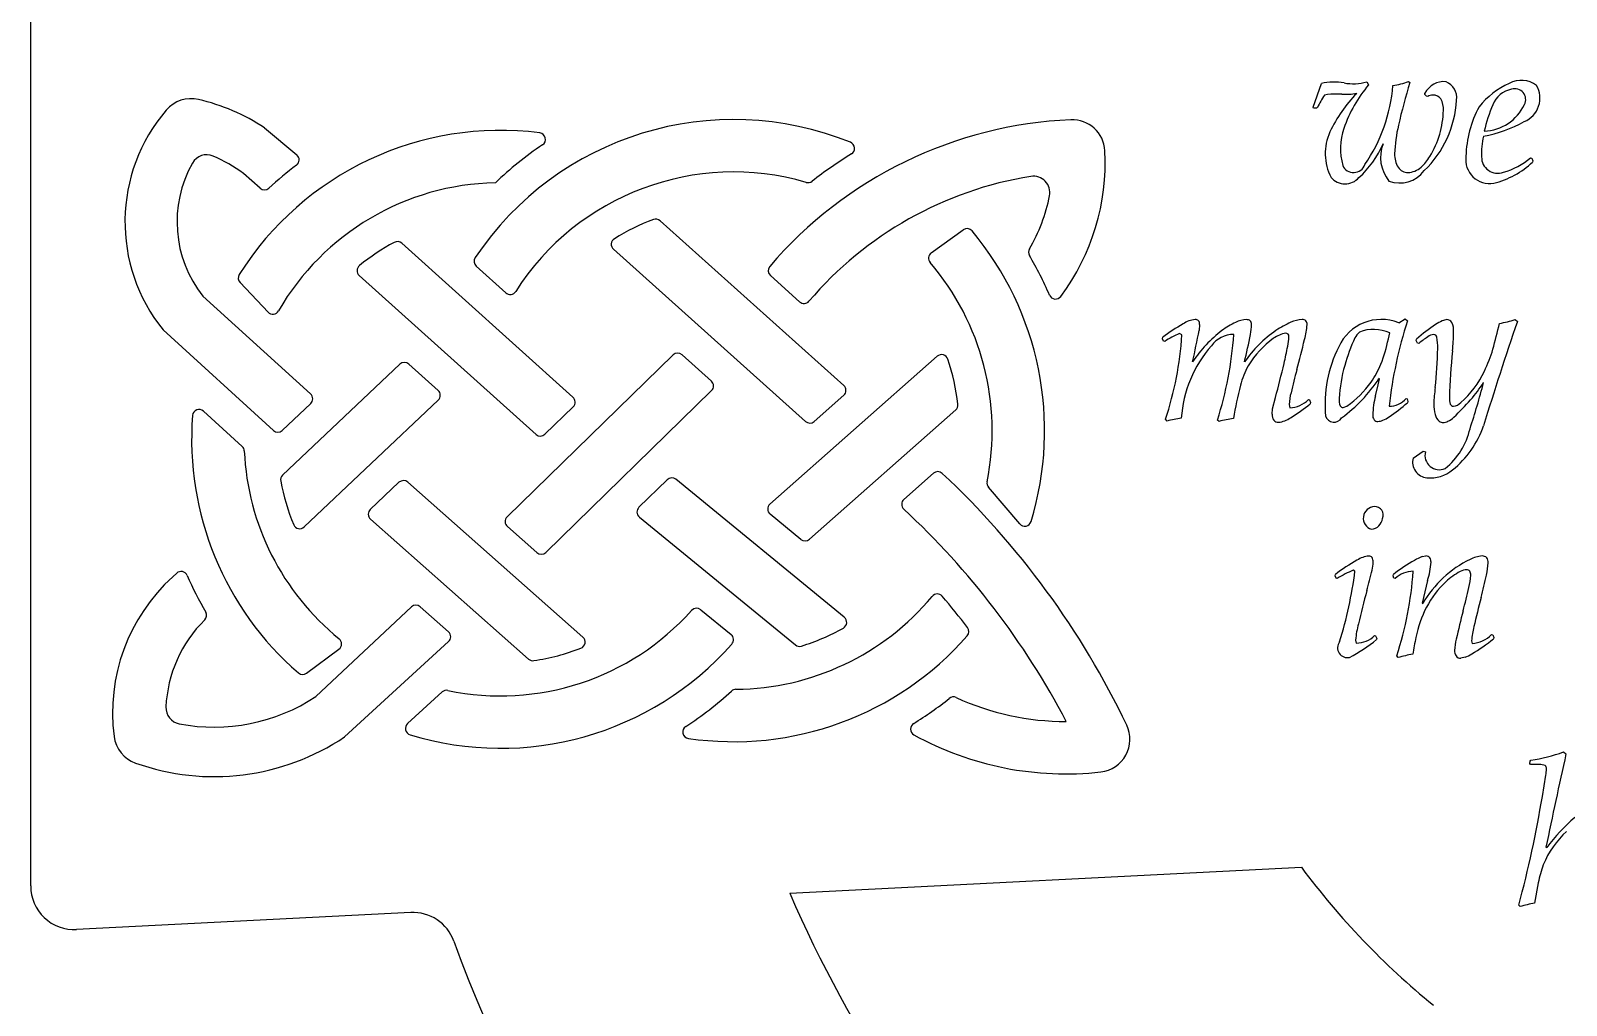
# Model space of a CAD drawing. Extents: x 0 to 17.1, y 0 to 31.1.
# Drawn here: x 0 to 7.04, y 19.51 to 23.98 of the extents above; entities that cross this region are included whole.
import ezdxf

# ---------------------------------------------------------------- set-up
doc = ezdxf.new("R2010")
doc.units = 0
doc.layers.add('WHITE', color=7, linetype='CONTINUOUS')
doc.layers.add('YELLOW', color=2, linetype='CONTINUOUS')

msp = doc.modelspace()

# ---------------------------------------------------------------- linework, layer by layer
at = {"layer": 'WHITE', "linetype": 'CONTINUOUS'}
for p, q in [((0, 20.060319), (0, 24.131958)), ((1.071484, 23.532279), (1.219258, 23.408465)), ((1.051232, 23.25605), (0.974634, 23.323571)), ((3.724961, 22.352557), (2.883408, 23.107238)), ((4.12581, 22.959657), (4.27222, 23.065287)), ((2.484369, 22.298862), (1.699761, 23.003884)), ((2.669648, 22.976562), (3.549036, 22.187952)), ((2.176458, 22.777201), (2.040994, 22.898925)), ((1.087372, 22.688503), (0.958888, 22.823871)), ((1.505114, 22.856131), (2.315128, 22.12828)), ((3.388628, 22.855652), (3.522678, 22.735439)), ((0.788067, 22.762264), (1.282214, 22.31359)), ((1.111658, 22.146044), (0.606334, 22.607401)), ((1.154225, 21.941515), (1.691472, 22.449944)), ((1.732144, 22.450469), (1.866472, 22.329766)), ((2.18261, 21.75035), (2.943192, 22.492171)), ((2.984168, 22.49303), (3.118476, 22.372586)), ((3.386464, 21.808997), (4.153543, 22.486134)), ((3.119393, 22.328775), (2.359675, 21.587795)), ((3.588919, 22.187796), (3.724785, 22.307732)), ((0.968739, 22.073415), (0.791641, 22.235104)), ((1.282668, 22.26959), (1.152506, 22.14641)), ((1.867042, 22.285662), (1.253092, 21.704646)), ((2.356126, 22.129118), (2.485265, 22.255071)), ((4.238009, 22.240564), (3.567245, 21.648449)), ((4.136005, 21.950438), (4.000415, 21.830747)), ((1.687173, 21.908921), (1.555921, 21.784709)), ((2.529861, 21.199807), (1.727673, 21.909599)), ((2.916084, 21.920948), (2.786419, 21.794482)), ((3.727495, 21.290717), (2.956042, 21.922679)), ((4.531299, 21.71852), (4.388258, 21.886153)), ((1.556662, 21.740452), (2.281015, 21.09953)), ((2.788355, 21.749798), (3.503243, 21.164174)), ((3.528381, 21.647733), (3.387306, 21.763299)), ((2.318848, 21.586804), (2.183677, 21.706406)), ((0.668929, 21.492774), (0.650606, 21.475949)), ((1.74396, 21.338105), (1.306701, 20.928031)), ((1.914157, 21.223845), (1.784362, 21.33869)), ((3.069448, 21.325627), (3.208807, 21.211467)), ((1.437593, 20.742803), (1.91453, 21.179245)), ((1.26421, 21.034371), (1.412101, 21.145289)), ((1.726367, 20.803732), (1.884719, 20.948639)), ((3.47774, 20.026665), (5.821383, 20.14579)), ((1.740858, 19.938381), (0.210153, 19.860577))]:
    msp.add_line(p, q, dxfattribs=at)
for centre, radius, start, end in [((0.735115, 23.516225), 0.15, 77.024068, 139.391639), ((0.561627, 22.763325), 0.922629, 56.453567, 77.024068), ((1.218639, 23.101672), 0.786906, 139.391639, 218.911508), ((3.220284, 22.14568), 1.42475, 67.941247, 146.216526), ((4.847633, 21.648482), 1.922705, 92.459672, 139.488418), ((4.771555, 23.419554), 0.15, 2.953577, 92.459673), ((2.152337, 22.105911), 1.415065, 82.698027, 147.773383), ((2.328377, 23.479743), 0.03, -56.234689, 82.698025), ((3.220284, 22.14568), 1.57475, 123.76531, 133.880559), ((3.744093, 23.438334), 0.03, -58.343934, 67.941247), ((3.895335, 23.374345), 1.027385, -36.695676, 2.953577), ((1.218639, 23.101672), 0.548261, 150.587649, 218.247698), ((0.806378, 23.334086), 0.075, 66.789633, 150.587648), ((0.561627, 22.763325), 0.696024, 53.602839, 66.789634), ((2.152337, 22.105911), 1.565065, 126.659448, 132.678405), ((1.199991, 23.385469), 0.03, -53.340552, 50.041492), ((4.847633, 21.648482), 2.072705, 121.656066, 127.724176), ((3.220284, 22.14568), 1.18475, 73.707601, 147.435598), ((3.56107, 23.311649), 0.03, -106.2924, -52.275825), ((4.847633, 21.648482), 1.682705, 99.070652, 139.632778), ((4.594174, 23.236082), 0.075, -11.191235, 99.070652), ((1.07107, 23.278555), 0.03, -131.395999, -47.321594), ((2.152337, 22.105911), 1.175065, 91.150881, 149.960867), ((3.895335, 23.374345), 0.787385, -30.240538, -11.191234), ((3.220284, 22.14568), 1.03475, 110.806843, 121.877065), ((2.863379, 23.084904), 0.03, 48.115133, 110.806845), ((2.152337, 22.105911), 1.025065, 118.357453, 129.070943), ((1.67971, 22.981569), 0.03, 48.058237, 118.357453), ((2.689678, 22.998897), 0.03, 121.877065, 228.11513), ((4.289773, 23.040958), 0.03, 39.932977, 125.809057), ((3.220284, 22.14568), 1.42475, -16.995793, 39.932978), ((2.061045, 22.921239), 0.03, 146.216527, 228.058239), ((4.143363, 22.935328), 0.03, 125.809057, 220.54536), ((4.601489, 22.962684), 0.03, 149.759462, 210.604963), ((3.220284, 22.14568), 1.57475, 23.218811, 30.604963), ((1.525165, 22.878445), 0.03, 129.070944, 228.058239), ((3.408657, 22.877987), 0.03, 139.488417, 228.115132), ((3.220284, 22.14568), 1.18475, -11.39757, 40.54536), ((0.980647, 22.844523), 0.03, 147.773383, 223.505667), ((2.196509, 22.799516), 0.03, -131.941763, -32.564401), ((3.542707, 22.757774), 0.03, -131.88487, -40.36722), ((4.695059, 22.778343), 0.03, -156.78119, -36.695676), ((1.109132, 22.709156), 0.03, -136.494333, -30.039134), ((1.712093, 22.428154), 0.03, 48.058237, 133.421313), ((2.964139, 22.470695), 0.03, 48.115133, 134.2846), ((4.173396, 22.463643), 0.03, 18.448955, 131.436383), ((3.220284, 22.14568), 1.03475, 6.708595, 18.448955), ((3.098447, 22.350251), 0.03, -45.7154, 48.115133), ((1.262048, 22.291379), 0.03, -46.578684, 47.761237), ((1.846421, 22.307451), 0.03, -46.578687, 48.058239), ((3.704932, 22.330222), 0.03, -48.563617, 48.11513), ((0.771414, 22.212949), 0.03, 47.604214, 175.567757), ((2.464318, 22.276548), 0.03, -45.7154, 48.05824), ((4.218155, 22.263055), 0.03, -48.563617, 6.708594), ((2.152337, 22.105911), 1.415065, 175.567756, 229.140034), ((3.569065, 22.210287), 0.03, -131.884868, -48.563617), ((1.131886, 22.1682), 0.03, -132.395784, -46.578686), ((2.33518, 22.150594), 0.03, -131.941763, -45.7154), ((0.948512, 22.05126), 0.03, 2.599295, 47.604214), ((2.152337, 22.105911), 1.175065, -177.400704, -128.991684), ((4.155859, 21.927948), 0.03, 46.896333, 131.436383), ((1.537011, 19.129745), 3.862532, 25.564434, 46.896334), ((1.174845, 21.919726), 0.03, 133.421314, 190.784087), ((2.152337, 22.105911), 1.025065, -169.215913, -157.582207), ((1.707793, 21.887131), 0.03, 48.496964, 133.421314), ((2.937031, 21.899472), 0.03, 50.676232, 134.2846), ((4.411079, 21.905627), 0.03, 168.60243, 220.474032), ((3.406317, 21.786506), 0.03, 131.436383, 230.676229), ((4.020269, 21.808256), 0.03, 131.436383, 227.166283), ((1.576541, 21.76292), 0.03, 133.421314, 228.496962), ((2.203557, 21.728873), 0.03, 134.284601, 228.496962), ((2.807366, 21.773006), 0.03, 134.2846, 230.676229), ((1.537011, 19.129745), 3.622532, 27.699168, 47.166284), ((1.232471, 21.726435), 0.03, -157.582208, -46.578687), ((4.55412, 21.737993), 0.03, -139.525967, -16.995794), ((3.547392, 21.67094), 0.03, -129.323771, -48.563616), ((2.338728, 21.609272), 0.03, -131.503036, -45.715399), ((1.214835, 20.853445), 0.840158, 132.188735, 187.406932), ((0.68922, 21.470677), 0.03, 23.468794, 132.560092), ((2.152337, 22.105911), 1.565065, -156.531207, -149.644919), ((3.220284, 22.14568), 1.18475, -89.489067, -39.838562), ((4.153033, 21.367479), 0.03, 40.543539, 140.161438), ((1.537011, 19.129745), 3.472532, 37.497415, 40.54354), ((1.764482, 21.316222), 0.03, 48.496964, 133.162381), ((2.152337, 22.105911), 1.175065, -101.845348, -41.817596), ((3.050437, 21.30242), 0.03, 50.676229, 138.182405), ((1.214835, 20.853445), 0.596013, 134.515141, 177.453991), ((0.775939, 21.299833), 0.03, -45.48486, 30.355081), ((3.708484, 21.26751), 0.03, -60.929091, 50.676232), ((1.394101, 21.169289), 0.03, -53.130102, 51.008316), ((1.894278, 21.201377), 0.03, -47.538604, 48.496962), ((2.509981, 21.17734), 0.03, -68.935508, 48.496962), ((3.220284, 22.14568), 1.42475, -98.365892, -41.291292), ((3.189796, 21.18826), 0.03, -41.493338, 50.676229), ((3.220284, 22.14568), 1.03475, -72.509852, -60.929091), ((4.26825, 21.225302), 0.03, -41.291291, 37.497415), ((2.152337, 22.105911), 1.415065, -107.033022, -41.493338), ((2.152337, 22.105911), 1.025065, -81.413939, -68.935509), ((3.522254, 21.187381), 0.03, -129.323771, -72.509852), ((1.24621, 21.058371), 0.03, -130.859967, -53.130102), ((2.300895, 21.121998), 0.03, -131.503036, -81.413939), ((0.840071, 21.633624), 0.845935, -100.896512, -56.522106), ((1.904972, 20.926507), 0.03, 78.15465, 132.461396), ((2.152337, 22.105911), 1.565065, -57.158956, -47.442972), ((3.231117, 20.930979), 0.03, 90.510932, 132.557028), ((3.220284, 22.14568), 1.57475, -58.41057, -51.13386), ((4.22727, 20.896199), 0.03, 65.273402, 128.866141), ((4.740977, 22.011714), 1.198115, -114.726598, -89.836177), ((0.694337, 20.876589), 0.075, 177.45399, 259.103487), ((1.746619, 20.7816), 0.03, 132.461396, 252.966977), ((3.017357, 20.765772), 0.03, 122.841043, 261.634108), ((4.060899, 20.778716), 0.03, 121.589429, 241.120409), ((4.886088, 20.731798), 0.15, -83.531651, 25.564434), ((0.530436, 20.764473), 0.15, -172.593068, -109.608403), ((0.840071, 21.633624), 1.072658, -109.608403, -56.148124), ((4.740977, 22.011714), 1.438115, -118.87959, -83.531651), ((8.676248, 22.272443), 3.559902, -143.31674, -129.200777), ((0.2, 20.060319), 0.2, 180, 272.909777), ((8.676248, 22.272443), 5.662862, -156.635446, -114.685222), ((1.75101, 19.738639), 0.2, 20.096549, 92.909777), ((8.676248, 22.272443), 7.174217, -159.903452, -111.051799)]:
    msp.add_arc(centre, radius, start, end, dxfattribs=at)
at = {"layer": 'YELLOW', "linetype": 'CONTINUOUS'}
for p, q in [((5.874706, 23.626935), (5.91301, 23.735699)), ((6.121081, 23.742793), (6.129593, 23.729552)), ((6.312128, 23.745157), (6.318748, 23.739482)), ((6.006169, 23.686519), (5.985835, 23.687465)), ((6.387317, 23.685573), (6.387317, 23.690775)), ((6.394883, 23.677061), (6.387317, 23.685573)), ((6.400085, 23.676115), (6.394883, 23.677061)), ((5.877544, 23.623152), (5.874706, 23.626935)), ((5.890312, 23.623152), (5.877544, 23.623152)), ((5.895041, 23.625989), (5.890312, 23.623152)), ((6.871554, 23.395693), (6.876756, 23.393801)), ((6.876756, 23.393801), (6.881957, 23.381979)), ((6.881957, 23.381979), (6.881012, 23.375832)), ((6.267165, 22.63935), (6.29743, 22.657319)), ((6.29743, 22.657319), (6.307833, 22.648807)), ((6.800582, 22.654955), (6.810986, 22.645497)), ((5.273983, 22.584022), (5.263697, 22.590169)), ((5.355437, 22.63131), (5.352837, 22.605065)), ((6.219876, 22.565579), (6.226024, 22.593007)), ((5.184725, 22.566052), (5.186144, 22.573145)), ((5.189454, 22.555648), (5.184725, 22.566052)), ((5.195129, 22.553757), (5.189454, 22.555648)), ((6.347556, 22.558013), (6.348975, 22.565106)), ((6.352758, 22.546664), (6.347556, 22.558013)), ((6.358905, 22.544772), (6.352758, 22.546664)), ((6.172588, 22.355144), (6.179681, 22.383044)), ((6.179681, 22.383044), (6.176844, 22.384463)), ((6.160765, 22.304545), (6.172588, 22.355144)), ((5.686932, 22.220371), (5.68906, 22.245198)), ((5.68906, 22.245198), (5.702537, 22.297452)), ((5.764958, 22.265295), (5.768387, 22.250754)), ((5.853861, 22.287994), (5.85859, 22.286102)), ((5.85859, 22.286102), (5.863792, 22.27428)), ((5.863792, 22.27428), (5.862373, 22.268133)), ((6.012751, 22.251582), (6.030108, 22.258032)), ((6.301686, 22.293196), (6.305942, 22.291777)), ((6.305942, 22.291777), (6.309252, 22.279009)), ((6.309252, 22.279009), (6.307361, 22.273334)), ((5.206005, 22.189633), (5.198912, 22.197672)), ((5.44434, 22.188215), (5.437247, 22.193889)), ((6.332896, 22.020339), (6.379712, 22.052023)), ((6.379712, 22.052023), (6.389643, 22.048713)), ((6.375062, 21.568582), (6.392323, 21.571656)), ((5.975709, 21.481334), (5.977127, 21.487482)), ((5.980438, 21.470458), (5.975709, 21.481334)), ((5.985639, 21.468566), (5.980438, 21.470458)), ((6.067094, 21.502378), (6.058937, 21.506397)), ((6.241472, 21.480388), (6.24289, 21.487482)), ((6.245728, 21.469985), (6.241472, 21.480388)), ((6.251402, 21.468566), (6.245728, 21.469985)), ((6.399889, 21.459108), (6.374353, 21.355546)), ((6.374353, 21.355546), (6.377663, 21.3546)), ((6.069813, 21.186725), (6.073124, 21.172538)), ((6.156825, 21.208005), (6.161554, 21.206586)), ((6.161554, 21.206586), (6.166755, 21.194291)), ((6.166755, 21.194291), (6.16581, 21.188617)), ((6.600866, 21.183415), (6.604058, 21.170292)), ((6.693079, 21.211315), (6.698281, 21.209897)), ((6.698281, 21.209897), (6.703483, 21.197601)), ((6.703483, 21.197601), (6.702064, 21.191927)), ((6.264643, 21.106334), (6.258496, 21.114373)), ((6.571902, 21.107753), (6.551686, 21.103497)), ((6.867695, 20.620374), (6.869586, 20.632196)), ((6.871478, 20.616591), (6.867695, 20.620374)), ((6.869586, 20.632196), (6.872897, 20.636452)), ((6.911201, 20.616118), (6.871478, 20.616591)), ((7.021856, 20.67381), (7.033678, 20.664825)), ((6.925387, 20.470468), (6.940992, 20.566937)), ((6.941938, 20.237808), (6.945248, 20.235916)), ((6.906945, 20.074661), (6.889448, 19.98103)), ((6.823716, 19.965424), (6.817569, 19.972045))]:
    msp.add_line(p, q, dxfattribs=at)
for centre, radius, start, end in [((5.970749, 23.491514), 0.250918, 79.369095, 103.303426), ((6.598115, 23.331576), 0.614734, 139.654483, 161.146981), ((6.058556, 23.974635), 0.240126, -99.956434, -74.907125), ((5.486984, 23.789289), 0.75637, -34.210226, -4.781467), ((6.190536, 24.05993), 0.337441, -81.446971, -68.879211), ((8.527764, 23.039236), 2.317347, 162.411649, 167.396455), ((6.475439, 23.644956), 0.099322, 84.866091, 152.52757), ((6.452872, 23.670108), 0.080197, -7.383583, 66.907595), ((6.916941, 23.408498), 0.357111, 113.583422, 141.976666), ((6.804969, 23.595968), 0.115237, 100.39657, 158.376982), ((6.829803, 23.635979), 0.114312, 52.6851, 119.181577), ((6.799554, 23.66227), 0.049493, -28.275881, 108.105306), ((6.798138, 23.668864), 0.116449, -67.508705, 29.88902), ((6.605712, 23.262919), 0.798044, 148.300492, 152.938292), ((5.984408, 23.365219), 0.322249, 89.746327, 100.311818), ((6.526494, 23.247116), 0.632848, 135.548674, 155.104398), ((6.02265, 24.011094), 0.324993, -92.906849, -80.777262), ((6.047654, 23.686249), 0.485471, -46.09155, -3.122967), ((6.425761, 23.625663), 0.05661, 91.099681, 116.972807), ((6.427083, 23.642297), 0.040038, 34.342631, 93.447658), ((6.378903, 23.619055), 0.093274, -3.87662, 29.428991), ((6.651405, 23.728937), 0.211856, -87.884046, -25.172671), ((7.474571, 23.324227), 0.837875, 157.9755, 166.682736), ((6.052394, 23.621218), 0.419656, -31.561102, -1.15643), ((7.07352, 23.391044), 0.498122, 151.533432, 178.703676), ((6.164215, 23.414776), 0.233655, 154.999741, 207.82718), ((6.300462, 23.43565), 0.299428, 161.588419, 194.620753), ((6.907975, 23.392622), 0.659535, 166.651692, 178.212928), ((6.543739, 24.098817), 0.61508, -79.491633, -60.920216), ((5.780262, 23.638871), 0.452583, -47.658414, -23.344239), ((6.355161, 23.39705), 0.171175, 158.591156, 219.141956), ((6.994588, 23.414662), 0.347852, 166.806926, 182.456065), ((6.060795, 23.382918), 0.055033, -155.468015, -20.068076), ((6.356172, 23.40866), 0.107506, 177.585244, 211.836537), ((6.234339, 23.503498), 0.203071, -48.21889, -30.128997), ((6.683354, 23.386328), 0.109006, 171.567425, 280.272249), ((6.721004, 23.398286), 0.073963, 178.861524, 290.487316), ((6.609654, 23.663116), 0.39518, -76.36794, -46.633117), ((6.652738, 23.654851), 0.33918, -73.883589, -49.824575), ((6.021935, 23.360944), 0.084811, -139.358996, -41.860631), ((6.272151, 23.419172), 0.139357, -110.916058, -36.390726), ((6.308146, 23.379223), 0.051179, -147.799398, -88.188946), ((6.308027, 23.419104), 0.091051, -88.907108, -47.412081), ((5.352081, 22.522685), 0.133416, 97.515699, 123.058784), ((5.336114, 22.635317), 0.019694, 44.187861, 94.319976), ((5.575013, 22.528457), 0.125647, 92.227764, 115.844724), ((5.572024, 22.629155), 0.024926, 51.598069, 94.360894), ((5.830859, 22.518131), 0.136497, 92.65237, 114.889603), ((5.827259, 22.633969), 0.020692, -8.703219, 97.545764), ((6.187101, 22.441), 0.213899, 68.01843, 155.615504), ((6.49139, 22.597512), 0.056599, 93.430459, 115.837205), ((6.488499, 22.628249), 0.025765, 31.507583, 91.102615), ((6.664039, 23.046677), 0.414838, -80.966118, -70.782903), ((5.737329, 21.837679), 0.919085, 119.890939, 126.849214), ((5.355126, 22.335231), 0.270837, 109.729373, 126.210312), ((3.751663, 22.679353), 1.525302, -18.408738, -3.583327), ((0.526287, 23.524196), 4.913286, -12.490719, -10.781876), ((5.820214, 22.127995), 0.598496, 127.294126, 146.12988), ((5.329333, 22.633283), 0.026179, -4.32057, 37.016913), ((5.510093, 22.461585), 0.124459, 89.193275, 144.277164), ((3.77761, 22.712772), 1.73886, -17.361772, -4.179835), ((5.67085, 22.318157), 0.356732, 114.97337, 126.715378), ((6.019304, 22.145208), 0.556343, 124.38134, 145.524809), ((2.52919, 23.198509), 3.12011, -13.6891, -11.322898), ((5.572743, 22.634299), 0.020617, -4.367093, 44.265132), ((5.317293, 22.636962), 0.27604, -10.657176, -0.878602), ((5.773545, 22.462043), 0.132714, 100.503194, 126.660314), ((5.951339, 22.238037), 0.441367, 113.773912, 123.904788), ((5.74952, 22.577493), 0.015041, -5.764619, 90.637087), ((5.451993, 22.664681), 0.397165, -14.78413, -4.888194), ((6.142363, 22.533554), 0.084049, 131.204937, 154.248298), ((6.152183, 22.435922), 0.173574, 64.823267, 112.059362), ((8.188938, 22.036625), 1.978212, 161.973152, 173.596432), ((6.924144, 21.901183), 0.878415, 123.723583, 130.902974), ((6.433379, 22.532195), 0.053992, 95.773907, 127.487869), ((6.427497, 22.571294), 0.014626, 10.081123, 88.238171), ((6.557122, 22.448517), 0.219422, 114.329374, 123.360924), ((6.429047, 22.603264), 0.090041, -5.029285, 25.278627), ((5.5472, 22.607732), 0.97162, -5.70202, -0.728948), ((19.711341, 18.198972), 13.645173, 160.981831, 163.088804), ((3.530195, 23.392615), 3.287014, -15.427207, -13.290208), ((5.828327, 22.165634), 0.558275, 138.678811, 176.223896), ((5.951582, 22.212961), 0.438866, 125.889985, 148.380172), ((4.107356, 22.845848), 1.681092, -13.496508, -10.763818), ((5.485686, 22.589081), 0.279107, -11.824857, -2.689777), ((2.148967, 23.426514), 3.786735, -15.333968, -13.176329), ((6.51819, 22.265277), 0.588465, 153.34098, 185.205064), ((6.783927, 22.233071), 0.79249, 154.833967, 164.516242), ((5.511562, 22.713899), 0.723677, -21.363847, -11.826744), ((6.788778, 21.997439), 0.695962, 123.908818, 128.145929), ((4.766148, 22.53843), 1.679844, -6.685999, -0.541763), ((6.243912, 22.532533), 0.202251, -2.830192, 11.789113), ((6.057504, 22.711459), 0.669752, -25.91407, -16.769226), ((5.918665, 22.255302), 0.38909, 151.149316, 165.421085), ((1.975759, 23.323461), 3.865433, -15.392628, -13.006446), ((6.662809, 22.259036), 0.668876, 163.889911, 177.113147), ((5.812243, 22.599747), 0.402085, -35.29072, -21.823663), ((9.454094, 22.202596), 2.956233, 174.00799, 178.179602), ((8.271575, 21.740039), 2.563903, 164.501882, 166.944662), ((5.601903, 22.759988), 0.686714, -53.985094, -33.150741), ((6.263962, 22.602051), 0.436317, -48.767034, -24.839827), ((7.147176, 21.935257), 1.658605, 165.40353, 170.764338), ((6.070267, 22.242114), 0.306188, 165.417379, 175.657976), ((5.784204, 22.616314), 0.434551, -55.536551, -34.937851), ((6.577909, 22.201136), 0.42977, 166.077183, 177.750289), ((7.264995, 22.232066), 0.837784, 172.401329, 177.597382), ((3.608471, 23.143438), 3.145007, -18.326396, -14.31136), ((6.109167, 22.713628), 0.647862, -41.181161, -32.448767), ((5.765732, 22.37356), 0.122834, -88.761535, -44.154431), ((5.210073, 23.107612), 1.063119, -58.129481, -52.151759), ((6.072988, 22.286099), 0.078487, 175.158837, 200.083306), ((6.012121, 22.266245), 0.014677, -151.081666, -87.538349), ((6.221288, 22.365108), 0.107866, -89.054481, -41.811177), ((5.810276, 22.833279), 0.748753, -56.467375, -48.403286), ((6.587158, 22.264507), 0.159233, 179.035789, 196.307945), ((6.579522, 22.292974), 0.080247, 177.477303, 198.388213), ((6.517115, 22.272181), 0.014467, -161.791195, -87.305529), ((6.510684, 22.315816), 0.05852, -83.020357, -45.71068), ((5.639836, 23.133078), 1.277297, -46.439782, -41.480115), ((5.3783, 21.482171), 0.728141, 98.453088, 103.687317), ((5.682164, 21.177368), 1.038447, 99.539085, 103.239275), ((5.727935, 22.218577), 0.041042, 177.494161, 216.56615), ((5.71574, 22.210208), 0.026268, -142.24821, -87.853742), ((5.704006, 22.299624), 0.116363, -83.725393, -54.606908), ((5.970539, 22.224389), 0.040371, -161.966601, -29.466526), ((6.184866, 22.215366), 0.036492, 175.850006, 213.343144), ((6.170621, 22.208806), 0.021117, -140.26813, -85.944522), ((6.16921, 22.247275), 0.059604, -87.206649, -65.375871), ((6.114013, 22.377739), 0.201246, -66.566759, -56.906179), ((6.495087, 22.234707), 0.06256, -166.209326, -132.560853), ((6.470228, 22.210598), 0.028059, -128.467009, -89.431107), ((6.468711, 22.233528), 0.05102, -87.982555, -62.212138), ((6.436805, 22.298156), 0.123084, -63.098014, -47.447768), ((6.233807, 22.314115), 0.446912, -51.23981, -19.05553), ((6.279531, 22.224745), 0.322174, -51.481517, -12.583809), ((6.405001, 22.003022), 0.074155, 166.495159, 263.631698), ((6.45297, 22.032199), 0.065445, 165.384604, 294.558236), ((6.410289, 22.091979), 0.163215, -94.748963, -50.728836), ((6.158186, 21.744515), 0.053177, 91.6898, 253.000138), ((6.137104, 21.749315), 0.055929, -84.321111, -5.549655), ((6.158056, 21.759599), 0.038097, -24.325707, 92.164406), ((6.567901, 20.695342), 0.988179, 119.84037, 126.71538), ((6.143653, 21.444455), 0.127376, 95.783897, 121.97659), ((6.131844, 21.554681), 0.016534, 35.183061, 93.565207), ((5.962428, 21.550627), 0.18792, -13.390708, -2.239878), ((6.113483, 21.5458), 0.036808, -3.922381, 30.006159), ((6.773568, 20.789982), 0.876427, 119.662545, 127.264917), ((6.465351, 21.336769), 0.248776, 111.280409, 120.301253), ((6.820221, 21.09599), 0.512579, 116.118282, 149.699985), ((6.394287, 21.55295), 0.018809, 30.282915, 95.993245), ((5.974567, 21.581494), 0.44258, -16.053053, -4.952953), ((6.375612, 21.543162), 0.039883, 0.172875, 28.89604), ((6.662122, 21.421552), 0.150667, 94.957752, 116.637513), ((6.650971, 21.545949), 0.025774, 41.142862, 94.160915), ((6.352006, 21.559211), 0.326009, -13.264772, -3.299927), ((6.642978, 21.541903), 0.034527, -2.419631, 37.470769), ((6.227976, 21.088962), 0.450362, 112.045291, 122.553851), ((4.178917, 21.746064), 1.903838, -17.355679, -7.353899), ((3.826724, 22.043806), 2.379823, -15.376621, -13.033495), ((6.335128, 21.377935), 0.123385, 90.615345, 132.732131), ((4.73232, 21.6122), 1.605317, -18.065932, -3.960828), ((6.671334, 21.258319), 0.270957, 116.763096, 133.720978), ((6.582457, 21.436678), 0.071689, 92.672823, 117.529377), ((6.580119, 21.492825), 0.015497, 36.410192, 93.721215), ((6.269676, 21.50513), 0.328139, -13.719359, -3.827576), ((6.564898, 21.485469), 0.032263, -3.987448, 30.869858), ((4.527114, 21.939767), 2.190065, -14.766691, -12.000496), ((10.179303, 20.299992), 4.207752, 164.665261, 166.801459), ((6.78785, 21.128161), 0.44559, 132.981497, 152.087951), ((4.115426, 21.967693), 2.531379, -14.823026, -12.326076), ((6.899153, 21.083431), 0.565024, 153.363349, 168.244421), ((10.492427, 20.288822), 4.062921, 165.296227, 167.174136), ((10.432001, 20.3764), 3.918276, 165.135743, 167.149644), ((6.504693, 21.149129), 0.436502, 165.1863, 175.058911), ((6.994073, 21.149471), 0.394669, 165.566299, 175.066094), ((6.032146, 21.15108), 0.045095, 143.118322, 283.226649), ((5.65548, 21.827451), 0.817647, -61.751923, -51.380576), ((6.073687, 21.28771), 0.115173, -90.280233, -43.792221), ((8.357731, 20.77601), 2.055646, 168.138323, 170.325388), ((6.799691, 21.125023), 0.27673, 166.261274, 177.112416), ((6.126584, 21.917673), 0.926221, -59.096509, -51.587349), ((6.588038, 21.322158), 0.152708, -83.978056, -46.539236), ((6.418199, 20.584194), 0.544252, 99.18538, 106.388022), ((6.567531, 21.137369), 0.044247, 177.934671, 212.394255), ((6.549886, 21.127537), 0.024108, -144.86717, -85.716863), ((6.509692, 21.270151), 0.173906, -69.03971, -57.830186), ((6.7668, 21.37515), 0.746278, -81.826724, -70.015209), ((6.916336, 20.565108), 0.051268, 64.519497, 95.748886), ((31.371402, 15.212759), 24.940926, 167.373231, 168.376597), ((6.927785, 20.59805), 0.017042, -4.443941, 51.508638), ((6.800128, 20.599961), 0.144684, -13.19393, -1.279915), ((1.804134, 21.317418), 5.190815, -15.021619, -9.390546), ((7.554287, 19.791734), 0.753808, 129.512233, 143.896086), ((7.31956, 19.998846), 0.420749, 132.276914, 157.92916), ((7.488881, 19.958399), 0.593437, 160.45376, 168.701918), ((6.981067, 19.448882), 0.539977, 99.768761, 106.941921)]:
    msp.add_arc(centre, radius, start, end, dxfattribs=at)

doc.saveas('drawing.dxf')
